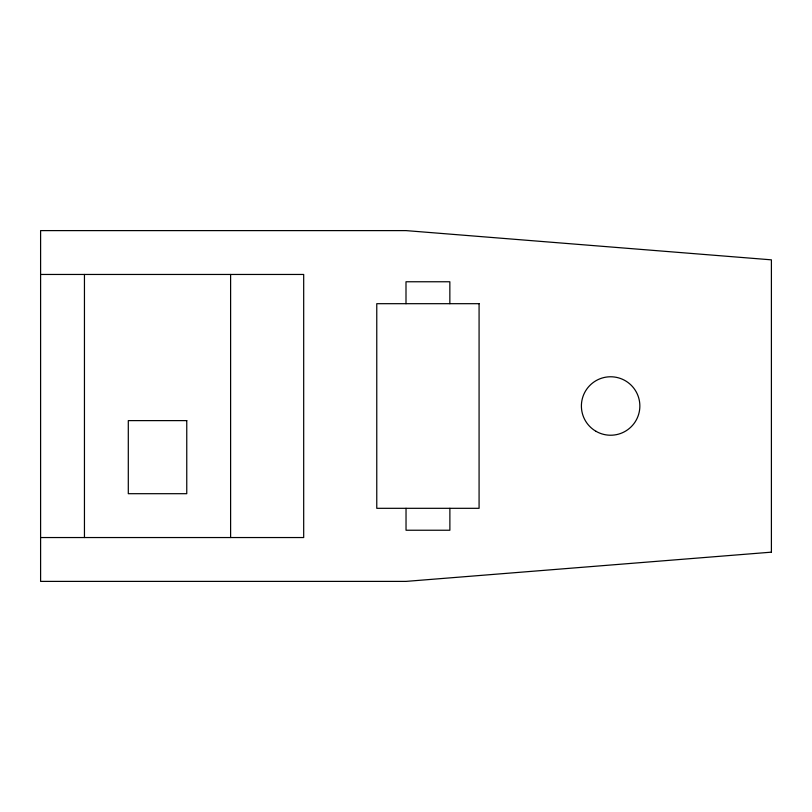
<?xml version="1.0" encoding="UTF-8"?>
<svg xmlns="http://www.w3.org/2000/svg" width="812" height="812" viewBox="0 0 812 812"><rect width="100%" height="100%" fill="white"/><g stroke="black" fill="none" stroke-linecap="round" stroke-linejoin="round"><path stroke-width="1.22" d="M40.6 274.456L303.688 274.456L303.688 537.544L40.6 537.544M449.848 303.688L449.848 281.764L406 281.764L406 303.688M449.878 508.312L449.878 530.236L406.03 530.236L406.03 508.312M230.608 274.456L230.608 537.544M84.448 274.456L84.448 537.544M771.4 552.16L406 581.392L40.6 581.392L40.6 230.608L406 230.608L771.4 259.84L771.4 552.16M479.08 303.688L376.768 303.688L376.768 508.312L479.08 508.312L479.08 303.688M186.76 420.616L128.296 420.616L128.296 493.696L186.76 493.696L186.76 420.616M596.008 431.314A29.232 29.232 0 0 0 639.856 406A29.232 29.232 0 0 0 596.008 380.686A29.232 29.232 0 0 0 596.008 431.314"/></g></svg>
